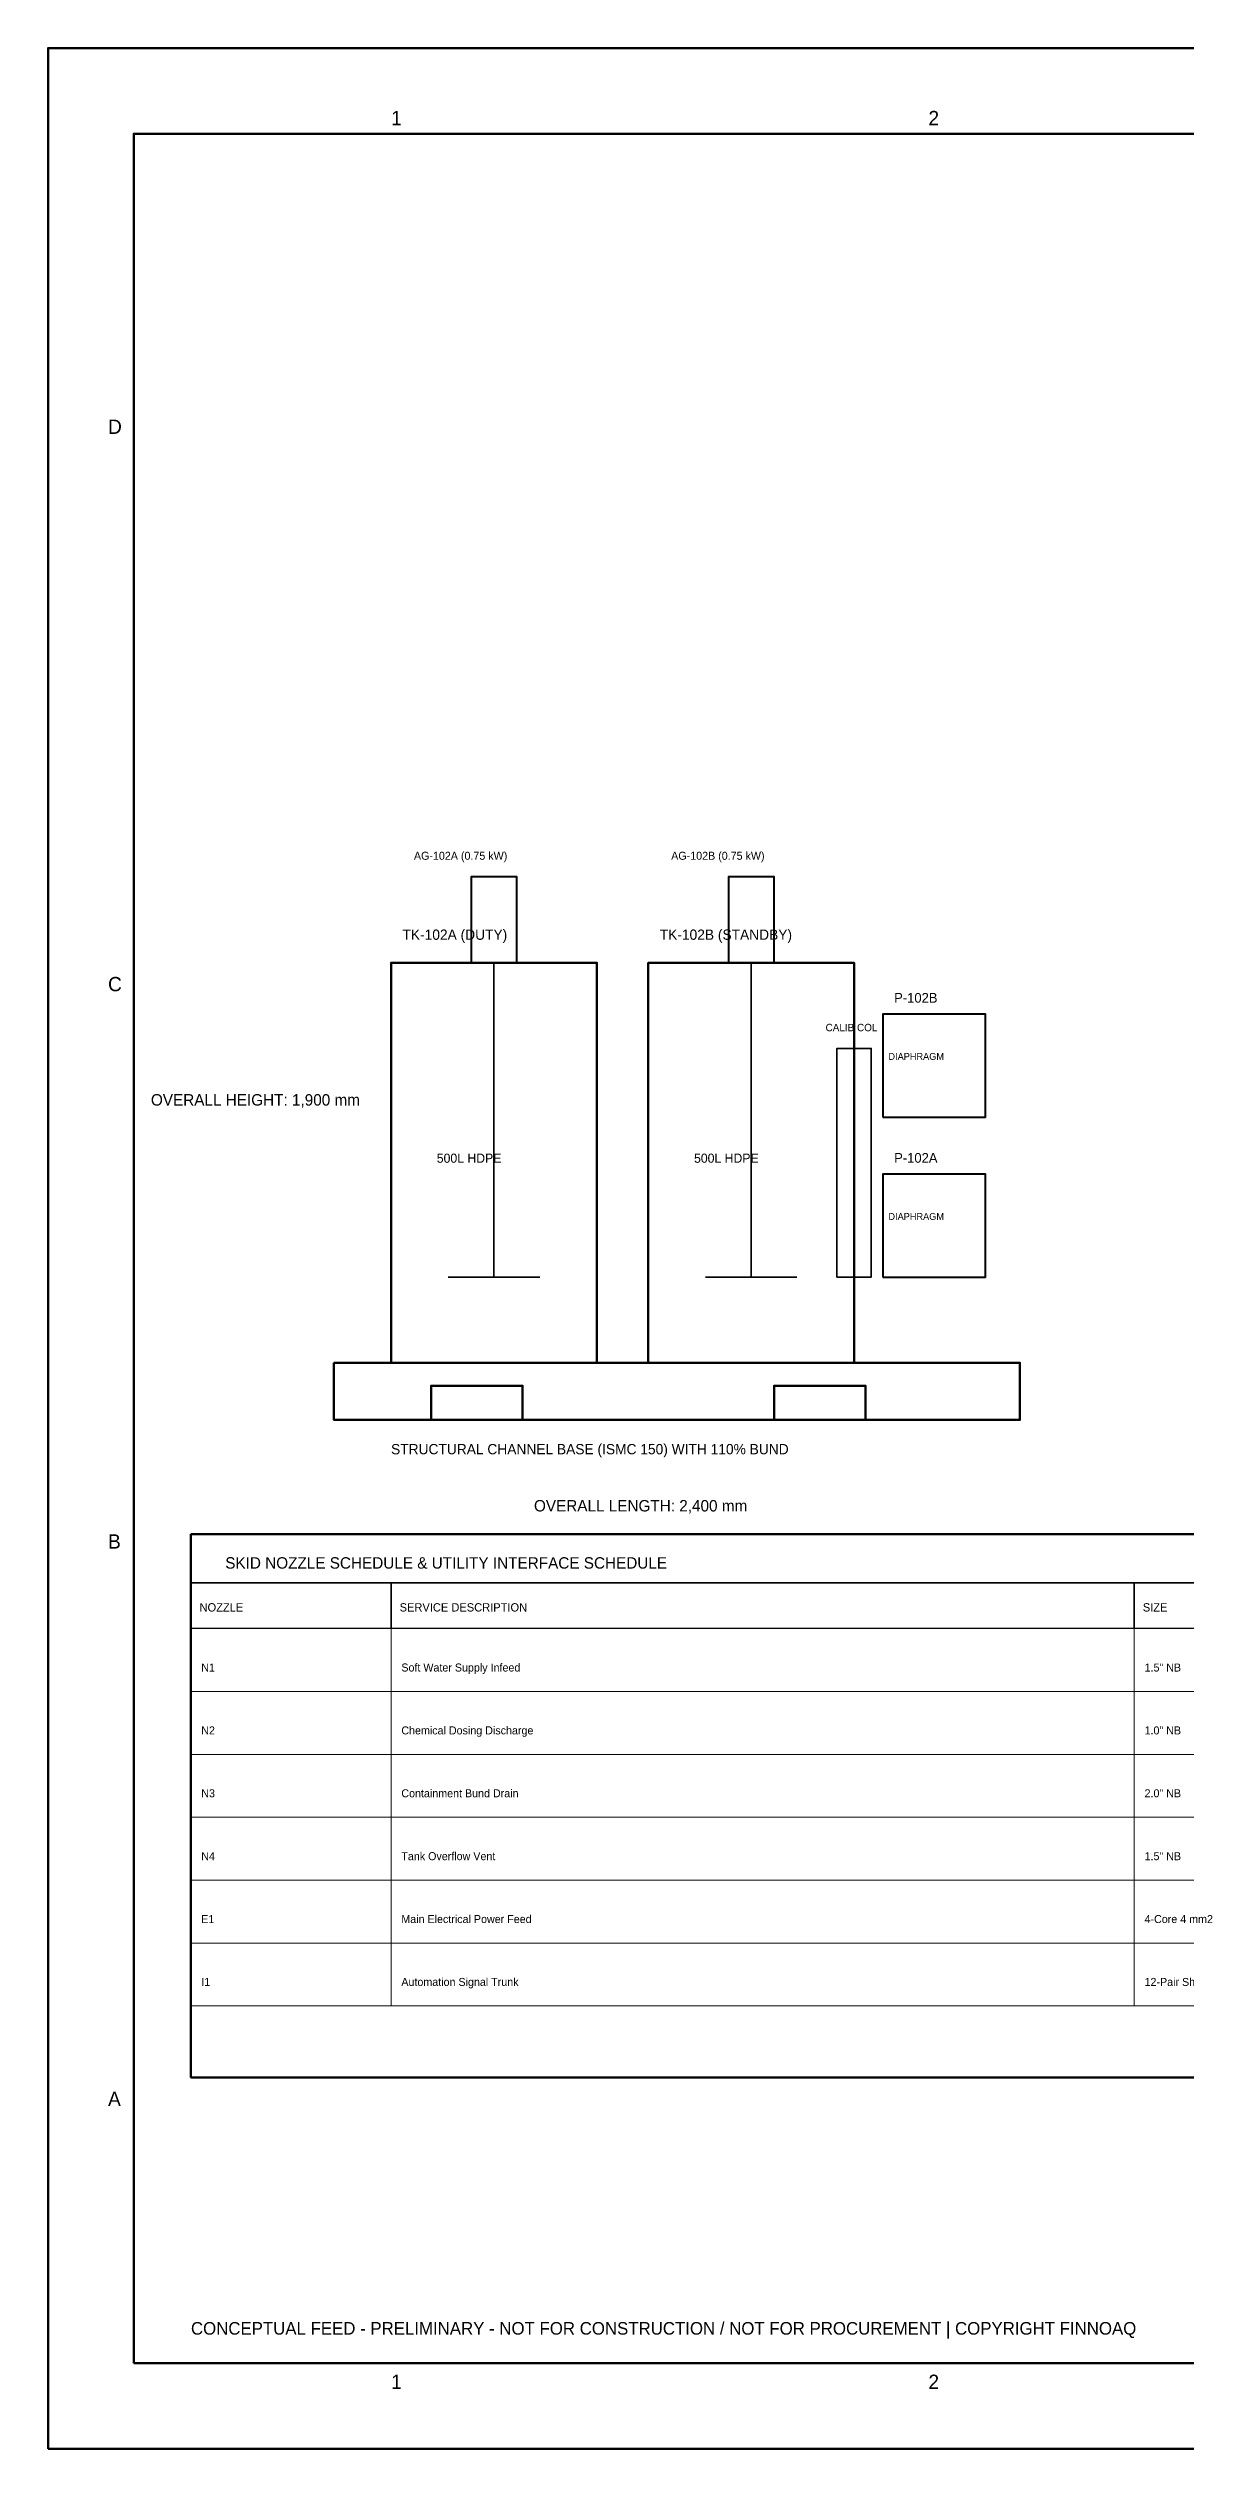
# Model space of a CAD drawing. Header units: millimetres. Extents: x 0 to 594, y 0 to 420.
# Drawn here: x 0 to 199, y 0 to 420 of the extents above; entities that cross this region are included whole.
import ezdxf

# ---------------------------------------------------------------- set-up
doc = ezdxf.new("R2010")
doc.units = ezdxf.units.MM
for name, color, linetype, lineweight in [('ANNOTATION', 7, 'Continuous', 35), ('BORDER_TITLE', 7, 'Continuous', 70), ('DIMENSIONS', 4, 'Continuous', 25), ('EQUIPMENT', 3, 'Continuous', 50), ('TABLE_GRID', 4, 'Continuous', 25)]:
    doc.layers.add(name, color=color, linetype=linetype, lineweight=lineweight)

msp = doc.modelspace()

# ---------------------------------------------------------------- linework, layer by layer
at = {"layer": 'BORDER_TITLE', "lineweight": 70}
msp.add_lwpolyline([(0, 0), (594, 0), (594, 420), (0, 420), (0, 0)], dxfattribs=at)
at = {"layer": 'BORDER_TITLE', "lineweight": 50}
for points in [[(15, 15), (579, 15), (579, 405), (15, 405), (15, 15)], [(25, 160), (565, 160), (565, 65), (25, 65), (25, 160)]]:
    msp.add_lwpolyline(points, dxfattribs=at)
at = {"layer": 'BORDER_TITLE', "lineweight": 35}
msp.add_lwpolyline([(25, 160), (565, 160), (565, 151.5), (25, 151.5), (25, 160)], dxfattribs=at)
at = {"layer": 'BORDER_TITLE', "lineweight": 25}
for points in [[(25, 151.5), (60, 151.5), (60, 143.5), (25, 143.5), (25, 151.5)], [(60, 151.5), (190, 151.5), (190, 143.5), (60, 143.5), (60, 151.5)], [(190, 151.5), (235, 151.5), (235, 143.5), (190, 143.5), (190, 151.5)]]:
    msp.add_lwpolyline(points, dxfattribs=at)
at = {"layer": 'EQUIPMENT', "lineweight": 35}
for p, q in [((78, 260), (78, 205)), ((123, 260), (123, 205)), ((70, 205), (86, 205)), ((115, 205), (131, 205))]:
    msp.add_line(p, q, dxfattribs=at)
at = {"layer": 'EQUIPMENT', "lineweight": 40}
for points in [[(74, 260), (82, 260), (82, 275), (74, 275), (74, 260)], [(119, 260), (127, 260), (127, 275), (119, 275), (119, 260)], [(146, 233), (164, 233), (164, 251), (146, 251), (146, 233)], [(146, 205), (164, 205), (164, 223), (146, 223), (146, 205)]]:
    msp.add_lwpolyline(points, dxfattribs=at)
at = {"layer": 'EQUIPMENT', "lineweight": 50}
for points in [[(60, 190), (96, 190), (96, 260), (60, 260), (60, 190)], [(105, 190), (141, 190), (141, 260), (105, 260), (105, 190)], [(50, 190), (170, 190), (170, 180), (50, 180), (50, 190)]]:
    msp.add_lwpolyline(points, dxfattribs=at)
at = {"layer": 'EQUIPMENT', "lineweight": 35}
msp.add_lwpolyline([(138, 205), (144, 205), (144, 245), (138, 245), (138, 205)], dxfattribs=at)
at = {"layer": 'EQUIPMENT'}
for points in [[(67, 180), (83, 180), (83, 186), (67, 186), (67, 180)], [(127, 180), (143, 180), (143, 186), (127, 186), (127, 180)]]:
    msp.add_lwpolyline(points, dxfattribs=at)
at = {"layer": 'TABLE_GRID', "lineweight": 15}
for points in [[(25, 143.5), (60, 143.5), (60, 132.5), (25, 132.5), (25, 143.5)], [(60, 143.5), (190, 143.5), (190, 132.5), (60, 132.5), (60, 143.5)], [(190, 143.5), (235, 143.5), (235, 132.5), (190, 132.5), (190, 143.5)], [(25, 132.5), (60, 132.5), (60, 121.5), (25, 121.5), (25, 132.5)], [(60, 132.5), (190, 132.5), (190, 121.5), (60, 121.5), (60, 132.5)], [(190, 132.5), (235, 132.5), (235, 121.5), (190, 121.5), (190, 132.5)], [(25, 121.5), (60, 121.5), (60, 110.5), (25, 110.5), (25, 121.5)], [(60, 121.5), (190, 121.5), (190, 110.5), (60, 110.5), (60, 121.5)], [(190, 121.5), (235, 121.5), (235, 110.5), (190, 110.5), (190, 121.5)], [(25, 110.5), (60, 110.5), (60, 99.5), (25, 99.5), (25, 110.5)], [(60, 110.5), (190, 110.5), (190, 99.5), (60, 99.5), (60, 110.5)], [(190, 110.5), (235, 110.5), (235, 99.5), (190, 99.5), (190, 110.5)], [(25, 99.5), (60, 99.5), (60, 88.5), (25, 88.5), (25, 99.5)], [(60, 99.5), (190, 99.5), (190, 88.5), (60, 88.5), (60, 99.5)], [(190, 99.5), (235, 99.5), (235, 88.5), (190, 88.5), (190, 99.5)], [(25, 88.5), (60, 88.5), (60, 77.5), (25, 77.5), (25, 88.5)], [(60, 88.5), (190, 88.5), (190, 77.5), (60, 77.5), (60, 88.5)], [(190, 88.5), (235, 88.5), (235, 77.5), (190, 77.5), (190, 88.5)]]:
    msp.add_lwpolyline(points, dxfattribs=at)

# ---------------------------------------------------------------- texts
at = {"layer": 'ANNOTATION'}
for s, height, p in [('AG-102A (0.75 kW)', 1.4, (64, 278)), ('AG-102B (0.75 kW)', 1.4, (109, 278)), ('TK-102A (DUTY)', 1.8, (62, 264)), ('TK-102B (STANDBY)', 1.8, (107, 264)), ('P-102B', 1.7, (148, 253)), ('CALIB COL', 1.3, (136, 248)), ('DIAPHRAGM', 1.2, (147, 243)), ('500L HDPE', 1.6, (68, 225)), ('500L HDPE', 1.6, (113, 225)), ('P-102A', 1.7, (148, 225)), ('DIAPHRAGM', 1.2, (147, 215)), ('STRUCTURAL CHANNEL BASE (ISMC 150) WITH 110% BUND', 1.8, (60, 174)), ('N1', 1.4, (26.8, 136)), ('Soft Water Supply Infeed', 1.4, (61.8, 136)), ('1.5" NB', 1.4, (191.8, 136)), ('N2', 1.4, (26.8, 125)), ('Chemical Dosing Discharge', 1.4, (61.8, 125)), ('1.0" NB', 1.4, (191.8, 125)), ('N3', 1.4, (26.8, 114)), ('Containment Bund Drain', 1.4, (61.8, 114)), ('2.0" NB', 1.4, (191.8, 114)), ('N4', 1.4, (26.8, 103)), ('Tank Overflow Vent', 1.4, (61.8, 103)), ('1.5" NB', 1.4, (191.8, 103)), ('E1', 1.4, (26.8, 92)), ('Main Electrical Power Feed', 1.4, (61.8, 92)), ('4-Core 4 mm2', 1.4, (191.8, 92)), ('I1', 1.4, (26.8, 81)), ('Automation Signal Trunk', 1.4, (61.8, 81)), ('12-Pair Shielded', 1.4, (191.8, 81)), ('CONCEPTUAL FEED - PRELIMINARY - NOT FOR CONSTRUCTION / NOT FOR PROCUREMENT | COPYRIGHT FINNOAQ', 2.2, (25, 20))]:
    msp.add_text(s, height=height, dxfattribs=at).set_placement(p)
at = {"layer": 'BORDER_TITLE'}
for s, height, p in [('1', 2.5, (60, 406.5)), ('2', 2.5, (154, 406.5)), ('D', 2.5, (10.5, 352.5)), ('C', 2.5, (10.5, 255)), ('B', 2.5, (10.5, 157.5)), ('SKID NOZZLE SCHEDULE & UTILITY INTERFACE SCHEDULE', 2, (31, 154)), ('NOZZLE', 1.45, (26.5, 146.5)), ('SERVICE DESCRIPTION', 1.45, (61.5, 146.5)), ('SIZE', 1.45, (191.5, 146.5)), ('A', 2.5, (10.5, 60)), ('1', 2.5, (60, 10.5)), ('2', 2.5, (154, 10.5))]:
    msp.add_text(s, height=height, dxfattribs=at).set_placement(p)
at = {"layer": 'DIMENSIONS'}
for s, p in [('OVERALL HEIGHT: 1,900 mm', (18, 235)), ('OVERALL LENGTH: 2,400 mm', (85, 164))]:
    msp.add_text(s, height=2, dxfattribs=at).set_placement(p)

doc.saveas('drawing.dxf')
